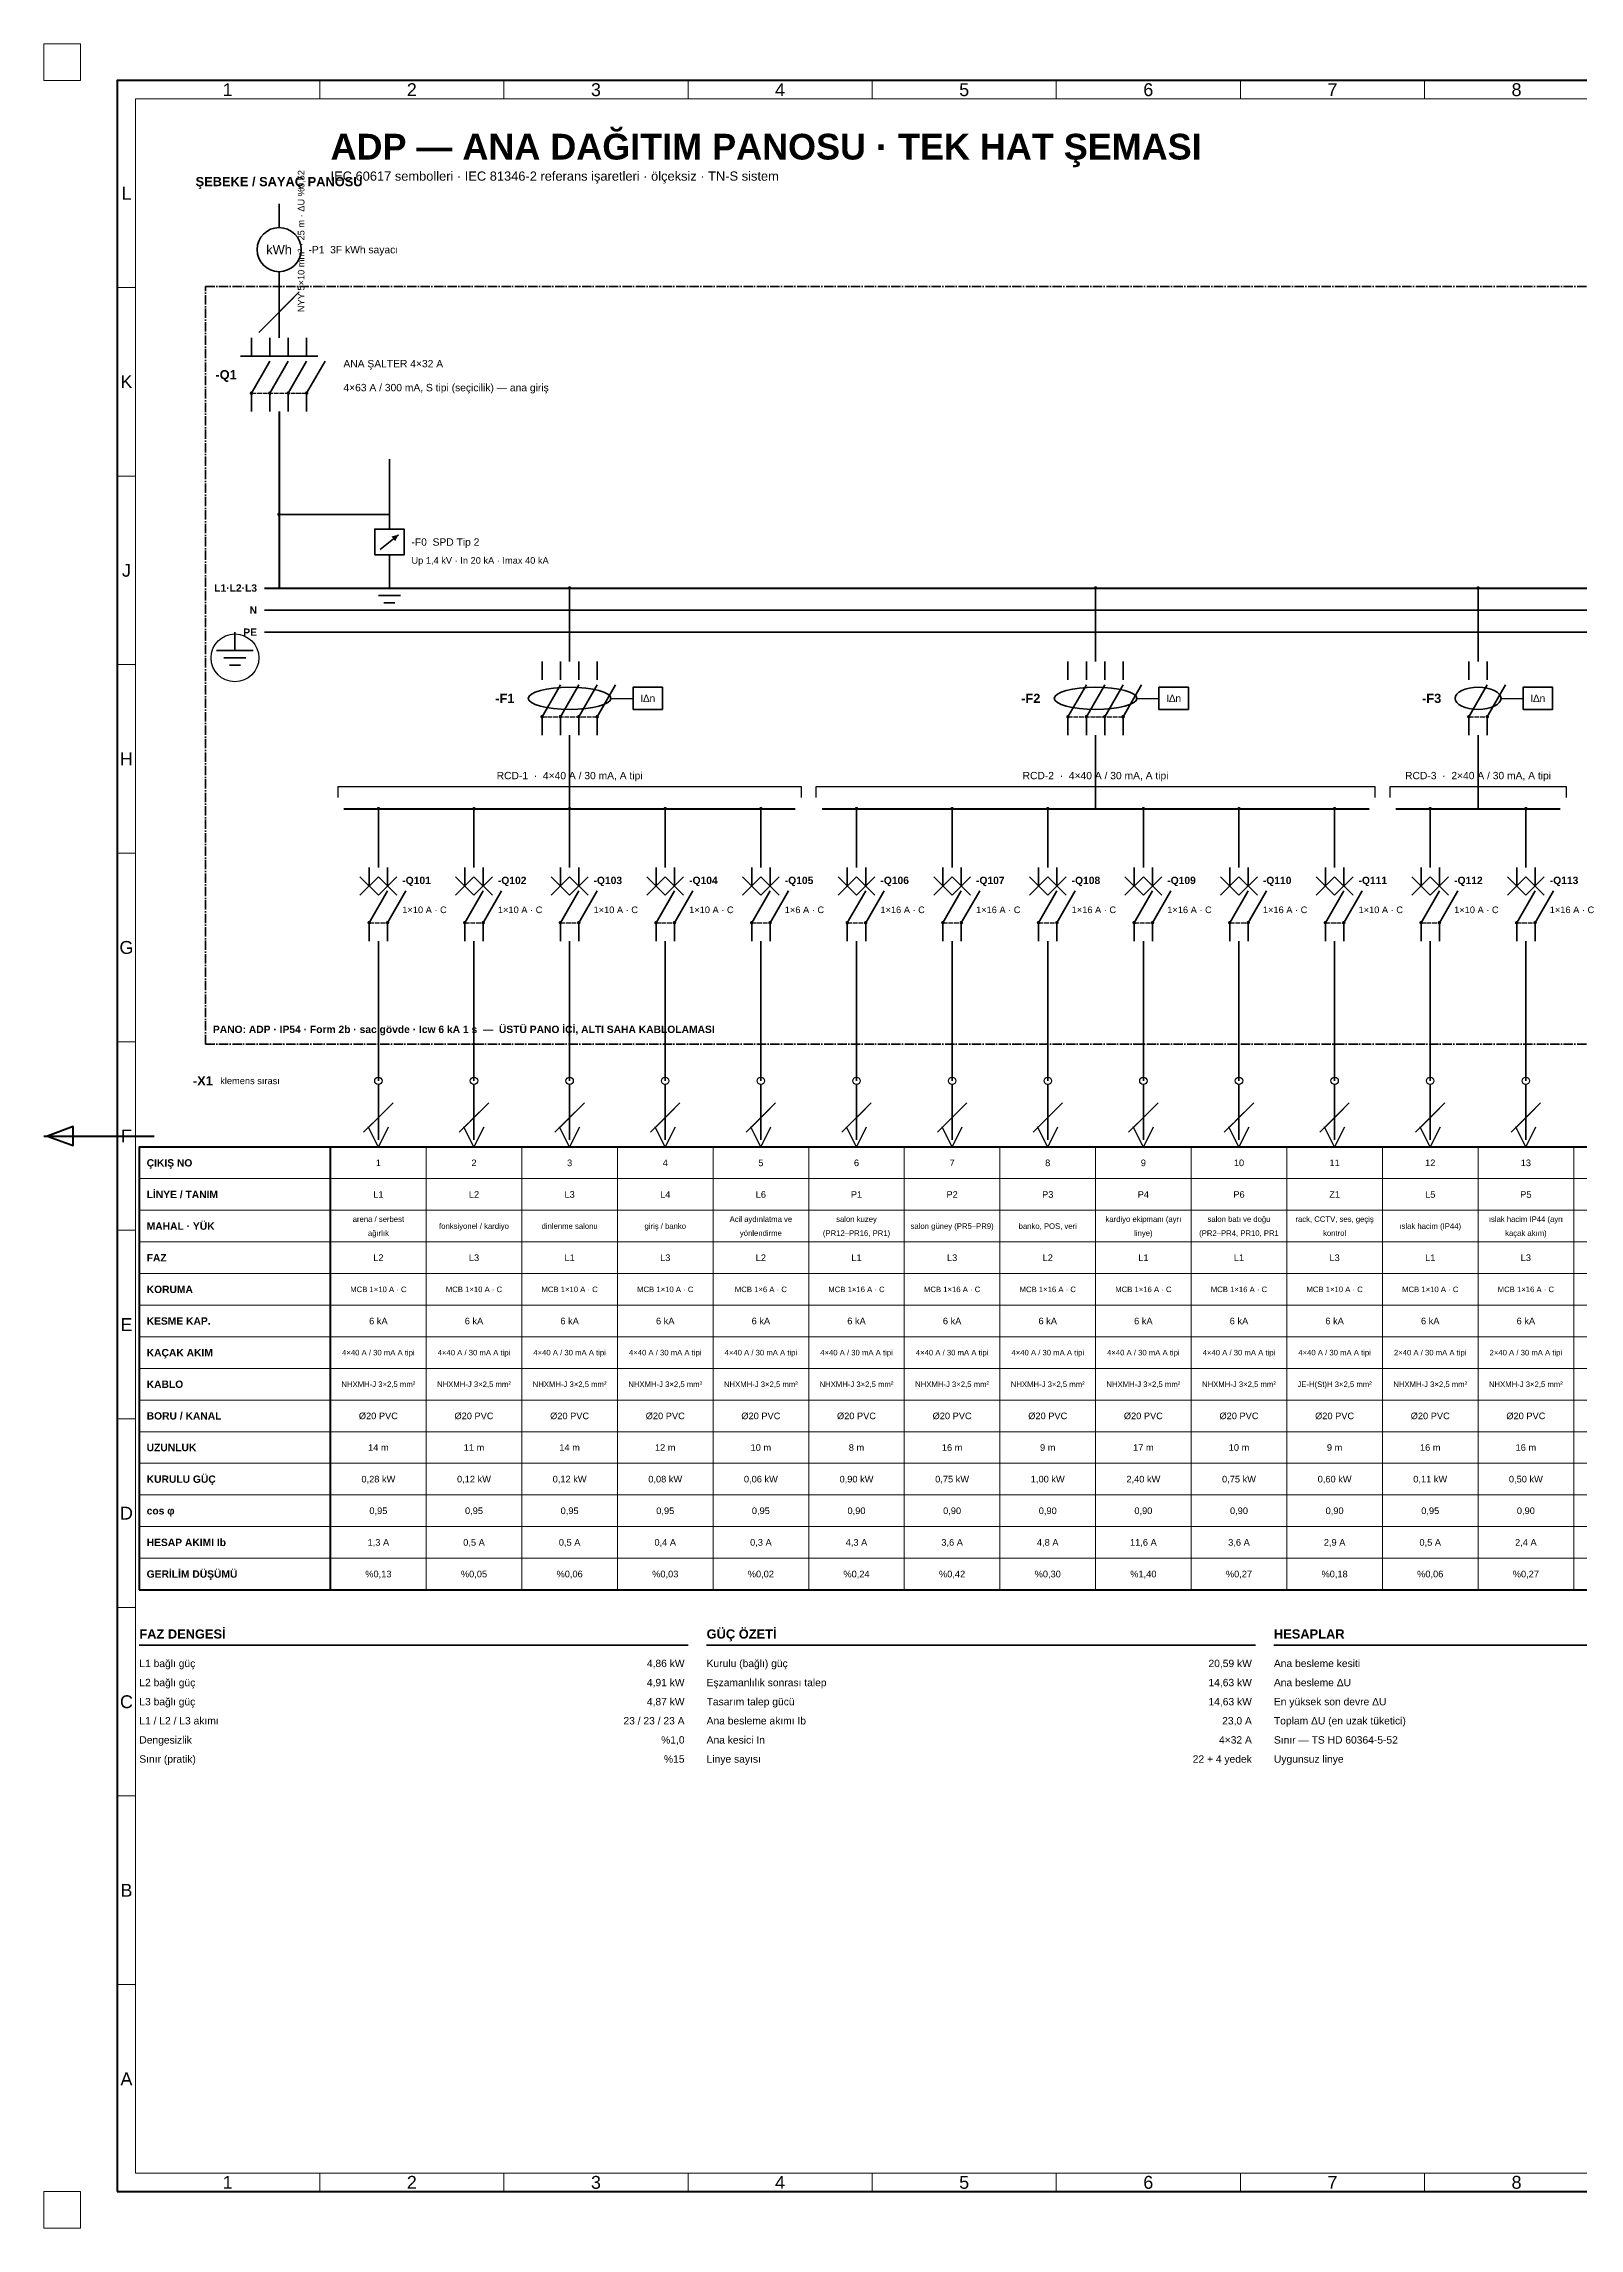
# Paper-space layout 'E-06 ADP TEK HAT ŞEMASI' of a CAD drawing. Header units: millimetres. Extents: x 0 to 841, y 0 to 594.
# Drawn here: x 0 to 418, y 0 to 594 of the extents above; entities that cross this region are included whole.
import ezdxf
from ezdxf.enums import TextEntityAlignment as Align

# ---------------------------------------------------------------- set-up
doc = ezdxf.new("R2010")
doc.units = ezdxf.units.MM
doc.linetypes.add('DASHDOT', pattern=[3.556, 2.54, -0.508, 0, -0.508])
doc.linetypes.add('DASHED', pattern=[1.524, 1.27, -0.254])
for name, color, linetype, lineweight in [('E-TEKHAT-BARA', 7, 'Continuous', 70), ('E-TEKHAT-GRUP', 8, 'Continuous', 25), ('E-TEKHAT-SEMBOL', 7, 'Continuous', 35), ('E-TEKHAT-SINIR', 8, 'DASHDOT', 35), ('E-TEKHAT-TABLO', 7, 'Continuous', 18), ('E-TEKHAT-TEL', 7, 'Continuous', 35), ('E-TEKHAT-YAZI', 7, 'Continuous', 18), ('G-CERCEVE', 7, 'Continuous', 70), ('G-PAFTA-ZON', 8, 'Continuous', 13)]:
    doc.layers.add(name, color=color, linetype=linetype, lineweight=lineweight)
doc.styles.add('GYM', font='arial.ttf')
doc.styles.add('GYM-B', font='arialbd.ttf')

psp = doc.layouts.new('E-06 ADP TEK HAT ŞEMASI')

# ---------------------------------------------------------------- hatches: boundary and pattern name
at = {"layer": 'E-TEKHAT-BARA'}
h = psp.add_hatch(color=7, dxfattribs=at)
edge = h.paths.add_edge_path()
edge.add_arc((64, 466), 0.5, 0, 360)
h = psp.add_hatch(color=7, dxfattribs=at)
edge = h.paths.add_edge_path()
edge.add_arc((143, 446), 0.5, 0, 360)
h = psp.add_hatch(color=7, dxfattribs=at)
edge = h.paths.add_edge_path()
edge.add_arc((286, 446), 0.5, 0, 360)
h = psp.add_hatch(color=7, dxfattribs=at)
edge = h.paths.add_edge_path()
edge.add_arc((390, 446), 0.5, 0, 360)
h = psp.add_hatch(color=7, dxfattribs=at)
edge = h.paths.add_edge_path()
edge.add_arc((91, 386), 0.5, 0, 360)
h = psp.add_hatch(color=7, dxfattribs=at)
edge = h.paths.add_edge_path()
edge.add_arc((117, 386), 0.5, 0, 360)
h = psp.add_hatch(color=7, dxfattribs=at)
edge = h.paths.add_edge_path()
edge.add_arc((143, 386), 0.5, 0, 360)
h = psp.add_hatch(color=7, dxfattribs=at)
edge = h.paths.add_edge_path()
edge.add_arc((169, 386), 0.5, 0, 360)
h = psp.add_hatch(color=7, dxfattribs=at)
edge = h.paths.add_edge_path()
edge.add_arc((195, 386), 0.5, 0, 360)
h = psp.add_hatch(color=7, dxfattribs=at)
edge = h.paths.add_edge_path()
edge.add_arc((221, 386), 0.5, 0, 360)
h = psp.add_hatch(color=7, dxfattribs=at)
edge = h.paths.add_edge_path()
edge.add_arc((247, 386), 0.5, 0, 360)
h = psp.add_hatch(color=7, dxfattribs=at)
edge = h.paths.add_edge_path()
edge.add_arc((273, 386), 0.5, 0, 360)
h = psp.add_hatch(color=7, dxfattribs=at)
edge = h.paths.add_edge_path()
edge.add_arc((299, 386), 0.5, 0, 360)
h = psp.add_hatch(color=7, dxfattribs=at)
edge = h.paths.add_edge_path()
edge.add_arc((325, 386), 0.5, 0, 360)
h = psp.add_hatch(color=7, dxfattribs=at)
edge = h.paths.add_edge_path()
edge.add_arc((351, 386), 0.5, 0, 360)
h = psp.add_hatch(color=7, dxfattribs=at)
edge = h.paths.add_edge_path()
edge.add_arc((377, 386), 0.5, 0, 360)
h = psp.add_hatch(color=7, dxfattribs=at)
edge = h.paths.add_edge_path()
edge.add_arc((403, 386), 0.5, 0, 360)
at = {"layer": 'E-TEKHAT-SEMBOL'}
h = psp.add_hatch(color=7, dxfattribs=at)
edge = h.paths.add_edge_path()
edge.add_arc((56.5, 499), 0.5, 0, 360)
h = psp.add_hatch(color=7, dxfattribs=at)
edge = h.paths.add_edge_path()
edge.add_arc((61.5, 499), 0.5, 0, 360)
h = psp.add_hatch(color=7, dxfattribs=at)
edge = h.paths.add_edge_path()
edge.add_arc((66.5, 499), 0.5, 0, 360)
h = psp.add_hatch(color=7, dxfattribs=at)
edge = h.paths.add_edge_path()
edge.add_arc((71.5, 499), 0.5, 0, 360)
psp.add_hatch(color=7, dxfattribs=at).paths.add_polyline_path([(96.5, 460.5), (94.56, 460), (95.58, 458.72)])
h = psp.add_hatch(color=7, dxfattribs=at)
edge = h.paths.add_edge_path()
edge.add_arc((135.5, 411), 0.5, 0, 360)
h = psp.add_hatch(color=7, dxfattribs=at)
edge = h.paths.add_edge_path()
edge.add_arc((140.5, 411), 0.5, 0, 360)
h = psp.add_hatch(color=7, dxfattribs=at)
edge = h.paths.add_edge_path()
edge.add_arc((145.5, 411), 0.5, 0, 360)
h = psp.add_hatch(color=7, dxfattribs=at)
edge = h.paths.add_edge_path()
edge.add_arc((150.5, 411), 0.5, 0, 360)
h = psp.add_hatch(color=7, dxfattribs=at)
edge = h.paths.add_edge_path()
edge.add_arc((278.5, 411), 0.5, 0, 360)
h = psp.add_hatch(color=7, dxfattribs=at)
edge = h.paths.add_edge_path()
edge.add_arc((283.5, 411), 0.5, 0, 360)
h = psp.add_hatch(color=7, dxfattribs=at)
edge = h.paths.add_edge_path()
edge.add_arc((288.5, 411), 0.5, 0, 360)
h = psp.add_hatch(color=7, dxfattribs=at)
edge = h.paths.add_edge_path()
edge.add_arc((293.5, 411), 0.5, 0, 360)
h = psp.add_hatch(color=7, dxfattribs=at)
edge = h.paths.add_edge_path()
edge.add_arc((387.5, 411), 0.5, 0, 360)
h = psp.add_hatch(color=7, dxfattribs=at)
edge = h.paths.add_edge_path()
edge.add_arc((392.5, 411), 0.5, 0, 360)
h = psp.add_hatch(color=7, dxfattribs=at)
edge = h.paths.add_edge_path()
edge.add_arc((88.5, 355), 0.5, 0, 360)
h = psp.add_hatch(color=7, dxfattribs=at)
edge = h.paths.add_edge_path()
edge.add_arc((93.5, 355), 0.5, 0, 360)
h = psp.add_hatch(color=7, dxfattribs=at)
edge = h.paths.add_edge_path()
edge.add_arc((114.5, 355), 0.5, 0, 360)
h = psp.add_hatch(color=7, dxfattribs=at)
edge = h.paths.add_edge_path()
edge.add_arc((119.5, 355), 0.5, 0, 360)
h = psp.add_hatch(color=7, dxfattribs=at)
edge = h.paths.add_edge_path()
edge.add_arc((140.5, 355), 0.5, 0, 360)
h = psp.add_hatch(color=7, dxfattribs=at)
edge = h.paths.add_edge_path()
edge.add_arc((145.5, 355), 0.5, 0, 360)
h = psp.add_hatch(color=7, dxfattribs=at)
edge = h.paths.add_edge_path()
edge.add_arc((166.5, 355), 0.5, 0, 360)
h = psp.add_hatch(color=7, dxfattribs=at)
edge = h.paths.add_edge_path()
edge.add_arc((171.5, 355), 0.5, 0, 360)
h = psp.add_hatch(color=7, dxfattribs=at)
edge = h.paths.add_edge_path()
edge.add_arc((192.5, 355), 0.5, 0, 360)
h = psp.add_hatch(color=7, dxfattribs=at)
edge = h.paths.add_edge_path()
edge.add_arc((197.5, 355), 0.5, 0, 360)
h = psp.add_hatch(color=7, dxfattribs=at)
edge = h.paths.add_edge_path()
edge.add_arc((218.5, 355), 0.5, 0, 360)
h = psp.add_hatch(color=7, dxfattribs=at)
edge = h.paths.add_edge_path()
edge.add_arc((223.5, 355), 0.5, 0, 360)
h = psp.add_hatch(color=7, dxfattribs=at)
edge = h.paths.add_edge_path()
edge.add_arc((244.5, 355), 0.5, 0, 360)
h = psp.add_hatch(color=7, dxfattribs=at)
edge = h.paths.add_edge_path()
edge.add_arc((249.5, 355), 0.5, 0, 360)
h = psp.add_hatch(color=7, dxfattribs=at)
edge = h.paths.add_edge_path()
edge.add_arc((270.5, 355), 0.5, 0, 360)
h = psp.add_hatch(color=7, dxfattribs=at)
edge = h.paths.add_edge_path()
edge.add_arc((275.5, 355), 0.5, 0, 360)
h = psp.add_hatch(color=7, dxfattribs=at)
edge = h.paths.add_edge_path()
edge.add_arc((296.5, 355), 0.5, 0, 360)
h = psp.add_hatch(color=7, dxfattribs=at)
edge = h.paths.add_edge_path()
edge.add_arc((301.5, 355), 0.5, 0, 360)
h = psp.add_hatch(color=7, dxfattribs=at)
edge = h.paths.add_edge_path()
edge.add_arc((322.5, 355), 0.5, 0, 360)
h = psp.add_hatch(color=7, dxfattribs=at)
edge = h.paths.add_edge_path()
edge.add_arc((327.5, 355), 0.5, 0, 360)
h = psp.add_hatch(color=7, dxfattribs=at)
edge = h.paths.add_edge_path()
edge.add_arc((348.5, 355), 0.5, 0, 360)
h = psp.add_hatch(color=7, dxfattribs=at)
edge = h.paths.add_edge_path()
edge.add_arc((353.5, 355), 0.5, 0, 360)
h = psp.add_hatch(color=7, dxfattribs=at)
edge = h.paths.add_edge_path()
edge.add_arc((374.5, 355), 0.5, 0, 360)
h = psp.add_hatch(color=7, dxfattribs=at)
edge = h.paths.add_edge_path()
edge.add_arc((379.5, 355), 0.5, 0, 360)
h = psp.add_hatch(color=7, dxfattribs=at)
edge = h.paths.add_edge_path()
edge.add_arc((400.5, 355), 0.5, 0, 360)
h = psp.add_hatch(color=7, dxfattribs=at)
edge = h.paths.add_edge_path()
edge.add_arc((405.5, 355), 0.5, 0, 360)

# ---------------------------------------------------------------- linework, layer by layer
at = {"layer": 'E-TEKHAT-BARA', "lineweight": 70}
psp.add_lwpolyline([(60, 446), (764, 446)], dxfattribs=at)
at = {"layer": 'E-TEKHAT-BARA', "lineweight": 35}
for points in [[(60, 440), (764, 440)], [(60, 434), (764, 434)]]:
    psp.add_lwpolyline(points, dxfattribs=at)
at = {"layer": 'E-TEKHAT-BARA', "lineweight": 50}
for points in [[(81.64, 386), (204.36, 386)], [(211.64, 386), (360.36, 386)], [(367.64, 386), (412.36, 386)]]:
    psp.add_lwpolyline(points, dxfattribs=at)
at = {"layer": 'E-TEKHAT-GRUP', "lineweight": 25}
for points in [[(80.08, 389), (80.08, 392), (205.92, 392), (205.92, 389)], [(210.08, 389), (210.08, 392), (361.92, 392), (361.92, 389)], [(366.08, 389), (366.08, 392), (413.92, 392), (413.92, 389)]]:
    psp.add_lwpolyline(points, dxfattribs=at)
at = {"layer": 'E-TEKHAT-SEMBOL', "lineweight": 25}
for p, q in [((61.5, 518.5), (66.5, 523.5)), ((63, 520), (68, 525)), ((64.5, 521.5), (69.5, 526.5)), ((58.5, 515.5), (63.5, 520.5)), ((60, 517), (65, 522)), ((154.25, 416), (160.25, 416)), ((297.25, 416), (303.25, 416)), ((396.25, 416), (402.25, 416)), ((87, 298), (92, 303)), ((88.5, 299.5), (93.5, 304.5)), ((90, 301), (95, 306)), ((113, 298), (118, 303)), ((114.5, 299.5), (119.5, 304.5)), ((116, 301), (121, 306)), ((139, 298), (144, 303)), ((140.5, 299.5), (145.5, 304.5)), ((142, 301), (147, 306)), ((165, 298), (170, 303)), ((166.5, 299.5), (171.5, 304.5)), ((168, 301), (173, 306)), ((191, 298), (196, 303)), ((192.5, 299.5), (197.5, 304.5)), ((194, 301), (199, 306)), ((217, 298), (222, 303)), ((218.5, 299.5), (223.5, 304.5)), ((220, 301), (225, 306)), ((243, 298), (248, 303)), ((244.5, 299.5), (249.5, 304.5)), ((246, 301), (251, 306)), ((269, 298), (274, 303)), ((270.5, 299.5), (275.5, 304.5)), ((272, 301), (277, 306)), ((295, 298), (300, 303)), ((296.5, 299.5), (301.5, 304.5)), ((298, 301), (303, 306)), ((321, 298), (326, 303)), ((322.5, 299.5), (327.5, 304.5)), ((324, 301), (329, 306)), ((347, 298), (352, 303)), ((348.5, 299.5), (353.5, 304.5)), ((350, 301), (355, 306)), ((373, 298), (378, 303)), ((374.5, 299.5), (379.5, 304.5)), ((376, 301), (381, 306)), ((399, 298), (404, 303)), ((400.5, 299.5), (405.5, 304.5)), ((402, 301), (407, 306)), ((91, 294), (88.25, 299.5)), ((91, 294), (93.75, 299.5)), ((117, 294), (114.25, 299.5)), ((117, 294), (119.75, 299.5)), ((143, 294), (140.25, 299.5)), ((143, 294), (145.75, 299.5)), ((169, 294), (166.25, 299.5)), ((169, 294), (171.75, 299.5)), ((195, 294), (192.25, 299.5)), ((195, 294), (197.75, 299.5)), ((221, 294), (218.25, 299.5)), ((221, 294), (223.75, 299.5)), ((247, 294), (244.25, 299.5)), ((247, 294), (249.75, 299.5)), ((273, 294), (270.25, 299.5)), ((273, 294), (275.75, 299.5)), ((299, 294), (296.25, 299.5)), ((299, 294), (301.75, 299.5)), ((325, 294), (322.25, 299.5)), ((325, 294), (327.75, 299.5)), ((351, 294), (348.25, 299.5)), ((351, 294), (353.75, 299.5)), ((377, 294), (374.25, 299.5)), ((377, 294), (379.75, 299.5)), ((403, 294), (400.25, 299.5)), ((403, 294), (405.75, 299.5))]:
    psp.add_line(p, q, dxfattribs=at)
at = {"layer": 'E-TEKHAT-SEMBOL', "lineweight": 35}
for p, q in [((56.5, 509), (56.5, 514)), ((61.5, 509), (61.5, 514)), ((66.5, 509), (66.5, 514)), ((71.5, 509), (71.5, 514)), ((53.5, 509), (59.5, 509)), ((56.5, 499), (61.5, 507.66)), ((58.5, 509), (64.5, 509)), ((61.5, 499), (66.5, 507.66)), ((63.5, 509), (69.5, 509)), ((66.5, 499), (71.5, 507.66)), ((68.5, 509), (74.5, 509)), ((71.5, 499), (76.5, 507.66)), ((56.5, 494), (56.5, 499)), ((61.5, 494), (61.5, 499)), ((66.5, 494), (66.5, 499)), ((71.5, 494), (71.5, 499)), ((91.5, 456.5), (96.5, 460.5)), ((89, 446), (99, 446)), ((91, 444), (97, 444)), ((92.5, 442), (95.5, 442)), ((47, 429), (57, 429)), ((49, 427), (55, 427)), ((50.5, 425), (53.5, 425)), ((135.5, 421), (135.5, 426)), ((140.5, 421), (140.5, 426)), ((145.5, 421), (145.5, 426)), ((150.5, 421), (150.5, 426)), ((278.5, 421), (278.5, 426)), ((283.5, 421), (283.5, 426)), ((288.5, 421), (288.5, 426)), ((293.5, 421), (293.5, 426)), ((387.5, 421), (387.5, 426)), ((392.5, 421), (392.5, 426)), ((135.5, 411), (140.5, 419.66)), ((140.5, 411), (145.5, 419.66)), ((145.5, 411), (150.5, 419.66)), ((150.5, 411), (155.5, 419.66)), ((278.5, 411), (283.5, 419.66)), ((283.5, 411), (288.5, 419.66)), ((288.5, 411), (293.5, 419.66)), ((293.5, 411), (298.5, 419.66)), ((387.5, 411), (392.5, 419.66)), ((392.5, 411), (397.5, 419.66)), ((135.5, 406), (135.5, 411)), ((140.5, 406), (140.5, 411)), ((145.5, 406), (145.5, 411)), ((150.5, 406), (150.5, 411)), ((278.5, 406), (278.5, 411)), ((283.5, 406), (283.5, 411)), ((288.5, 406), (288.5, 411)), ((293.5, 406), (293.5, 411)), ((387.5, 406), (387.5, 411)), ((392.5, 406), (392.5, 411)), ((88.5, 365), (88.5, 370)), ((93.5, 365), (93.5, 370)), ((114.5, 365), (114.5, 370)), ((119.5, 365), (119.5, 370)), ((140.5, 365), (140.5, 370)), ((145.5, 365), (145.5, 370)), ((166.5, 365), (166.5, 370)), ((171.5, 365), (171.5, 370)), ((192.5, 365), (192.5, 370)), ((197.5, 365), (197.5, 370)), ((218.5, 365), (218.5, 370)), ((223.5, 365), (223.5, 370)), ((244.5, 365), (244.5, 370)), ((249.5, 365), (249.5, 370)), ((270.5, 365), (270.5, 370)), ((275.5, 365), (275.5, 370)), ((296.5, 365), (296.5, 370)), ((301.5, 365), (301.5, 370)), ((322.5, 365), (322.5, 370)), ((327.5, 365), (327.5, 370)), ((348.5, 365), (348.5, 370)), ((353.5, 365), (353.5, 370)), ((374.5, 365), (374.5, 370)), ((379.5, 365), (379.5, 370)), ((400.5, 365), (400.5, 370)), ((405.5, 365), (405.5, 370)), ((86, 362.5), (91, 367.5)), ((86, 367.5), (91, 362.5)), ((88.5, 355), (93.5, 363.66)), ((91, 362.5), (96, 367.5)), ((91, 367.5), (96, 362.5)), ((93.5, 355), (98.5, 363.66)), ((112, 362.5), (117, 367.5)), ((112, 367.5), (117, 362.5)), ((114.5, 355), (119.5, 363.66)), ((117, 362.5), (122, 367.5)), ((117, 367.5), (122, 362.5)), ((119.5, 355), (124.5, 363.66)), ((138, 362.5), (143, 367.5)), ((138, 367.5), (143, 362.5)), ((140.5, 355), (145.5, 363.66)), ((143, 362.5), (148, 367.5)), ((143, 367.5), (148, 362.5)), ((145.5, 355), (150.5, 363.66)), ((164, 362.5), (169, 367.5)), ((164, 367.5), (169, 362.5)), ((166.5, 355), (171.5, 363.66)), ((169, 362.5), (174, 367.5)), ((169, 367.5), (174, 362.5)), ((171.5, 355), (176.5, 363.66)), ((190, 362.5), (195, 367.5)), ((190, 367.5), (195, 362.5)), ((192.5, 355), (197.5, 363.66)), ((195, 362.5), (200, 367.5)), ((195, 367.5), (200, 362.5)), ((197.5, 355), (202.5, 363.66)), ((216, 362.5), (221, 367.5)), ((216, 367.5), (221, 362.5)), ((218.5, 355), (223.5, 363.66)), ((221, 362.5), (226, 367.5)), ((221, 367.5), (226, 362.5)), ((223.5, 355), (228.5, 363.66)), ((242, 362.5), (247, 367.5)), ((242, 367.5), (247, 362.5)), ((244.5, 355), (249.5, 363.66)), ((247, 362.5), (252, 367.5)), ((247, 367.5), (252, 362.5)), ((249.5, 355), (254.5, 363.66)), ((268, 362.5), (273, 367.5)), ((268, 367.5), (273, 362.5)), ((270.5, 355), (275.5, 363.66)), ((273, 362.5), (278, 367.5)), ((273, 367.5), (278, 362.5)), ((275.5, 355), (280.5, 363.66)), ((294, 362.5), (299, 367.5)), ((294, 367.5), (299, 362.5)), ((296.5, 355), (301.5, 363.66)), ((299, 362.5), (304, 367.5)), ((299, 367.5), (304, 362.5)), ((301.5, 355), (306.5, 363.66)), ((320, 362.5), (325, 367.5)), ((320, 367.5), (325, 362.5)), ((322.5, 355), (327.5, 363.66)), ((325, 362.5), (330, 367.5)), ((325, 367.5), (330, 362.5)), ((327.5, 355), (332.5, 363.66)), ((346, 362.5), (351, 367.5)), ((346, 367.5), (351, 362.5)), ((348.5, 355), (353.5, 363.66)), ((351, 362.5), (356, 367.5)), ((351, 367.5), (356, 362.5)), ((353.5, 355), (358.5, 363.66)), ((372, 362.5), (377, 367.5)), ((372, 367.5), (377, 362.5)), ((374.5, 355), (379.5, 363.66)), ((377, 362.5), (382, 367.5)), ((377, 367.5), (382, 362.5)), ((379.5, 355), (384.5, 363.66)), ((398, 362.5), (403, 367.5)), ((398, 367.5), (403, 362.5)), ((400.5, 355), (405.5, 363.66)), ((403, 362.5), (408, 367.5)), ((403, 367.5), (408, 362.5)), ((405.5, 355), (410.5, 363.66)), ((88.5, 350), (88.5, 355)), ((93.5, 350), (93.5, 355)), ((114.5, 350), (114.5, 355)), ((119.5, 350), (119.5, 355)), ((140.5, 350), (140.5, 355)), ((145.5, 350), (145.5, 355)), ((166.5, 350), (166.5, 355)), ((171.5, 350), (171.5, 355)), ((192.5, 350), (192.5, 355)), ((197.5, 350), (197.5, 355)), ((218.5, 350), (218.5, 355)), ((223.5, 350), (223.5, 355)), ((244.5, 350), (244.5, 355)), ((249.5, 350), (249.5, 355)), ((270.5, 350), (270.5, 355)), ((275.5, 350), (275.5, 355)), ((296.5, 350), (296.5, 355)), ((301.5, 350), (301.5, 355)), ((322.5, 350), (322.5, 355)), ((327.5, 350), (327.5, 355)), ((348.5, 350), (348.5, 355)), ((353.5, 350), (353.5, 355)), ((374.5, 350), (374.5, 355)), ((379.5, 350), (379.5, 355)), ((400.5, 350), (400.5, 355)), ((405.5, 350), (405.5, 355))]:
    psp.add_line(p, q, dxfattribs=at)
at = {"layer": 'E-TEKHAT-SEMBOL', "linetype": 'DASHED', "lineweight": 25}
for points in [[(56.5, 499), (71.5, 499)], [(135.5, 411), (150.5, 411)], [(278.5, 411), (293.5, 411)], [(387.5, 411), (392.5, 411)], [(88.5, 355), (93.5, 355)], [(114.5, 355), (119.5, 355)], [(140.5, 355), (145.5, 355)], [(166.5, 355), (171.5, 355)], [(192.5, 355), (197.5, 355)], [(218.5, 355), (223.5, 355)], [(244.5, 355), (249.5, 355)], [(270.5, 355), (275.5, 355)], [(296.5, 355), (301.5, 355)], [(322.5, 355), (327.5, 355)], [(348.5, 355), (353.5, 355)], [(374.5, 355), (379.5, 355)], [(400.5, 355), (405.5, 355)]]:
    psp.add_lwpolyline(points, dxfattribs=at)
at = {"layer": 'E-TEKHAT-SEMBOL', "lineweight": 35}
for points in [[(90, 455), (98, 455), (98, 462), (90, 462)], [(160.25, 413), (168.25, 413), (168.25, 419), (160.25, 419)], [(303.25, 413), (311.25, 413), (311.25, 419), (303.25, 419)], [(402.25, 413), (410.25, 413), (410.25, 419), (402.25, 419)]]:
    psp.add_lwpolyline(points, close=True, dxfattribs=at)
psp.add_circle((64, 538), 6, dxfattribs=at)
at = {"layer": 'E-TEKHAT-SEMBOL', "lineweight": 25}
for centre, radius in [((52, 427), 6.5), ((91, 312), 1), ((117, 312), 1), ((143, 312), 1), ((169, 312), 1), ((195, 312), 1), ((221, 312), 1), ((247, 312), 1), ((273, 312), 1), ((299, 312), 1), ((325, 312), 1), ((351, 312), 1), ((377, 312), 1), ((403, 312), 1)]:
    psp.add_circle(centre, radius, dxfattribs=at)
at = {"layer": 'E-TEKHAT-SEMBOL', "lineweight": 35}
for centre, major_axis, ratio in [((143, 416), (11.25, 0), 0.266667), ((286, 416), (11.25, 0), 0.266667), ((390, 416), (6.25, 0), 0.48)]:
    psp.add_ellipse(centre, major_axis=major_axis, ratio=ratio, dxfattribs=at)
at = {"layer": 'E-TEKHAT-SINIR', "linetype": 'DASHDOT', "lineweight": 35}
for points in [[(44, 322), (44, 528), (770, 528), (770, 322)], [(44, 322), (770, 322)]]:
    psp.add_lwpolyline(points, dxfattribs=at)
at = {"layer": 'E-TEKHAT-TABLO', "lineweight": 50}
psp.add_lwpolyline([(26, 173.6), (754, 173.6), (754, 294), (26, 294)], close=True, dxfattribs=at)
at = {"layer": 'E-TEKHAT-TABLO', "lineweight": 18}
for points in [[(26, 294), (754, 294)], [(104, 173.6), (104, 294)], [(130, 173.6), (130, 294)], [(156, 173.6), (156, 294)], [(182, 173.6), (182, 294)], [(208, 173.6), (208, 294)], [(234, 173.6), (234, 294)], [(260, 173.6), (260, 294)], [(286, 173.6), (286, 294)], [(312, 173.6), (312, 294)], [(338, 173.6), (338, 294)], [(364, 173.6), (364, 294)], [(390, 173.6), (390, 294)], [(416, 173.6), (416, 294)], [(26, 285.4), (754, 285.4)], [(26, 276.8), (754, 276.8)], [(26, 268.2), (754, 268.2)], [(26, 259.6), (754, 259.6)], [(26, 251), (754, 251)], [(26, 242.4), (754, 242.4)], [(26, 233.8), (754, 233.8)], [(26, 225.2), (754, 225.2)], [(26, 216.6), (754, 216.6)], [(26, 208), (754, 208)], [(26, 199.4), (754, 199.4)], [(26, 190.8), (754, 190.8)], [(26, 182.2), (754, 182.2)], [(26, 173.6), (754, 173.6)]]:
    psp.add_lwpolyline(points, dxfattribs=at)
at = {"layer": 'E-TEKHAT-TABLO', "lineweight": 50}
psp.add_lwpolyline([(78, 173.6), (78, 294)], dxfattribs=at)
at = {"layer": 'E-TEKHAT-TABLO', "lineweight": 35}
for points in [[(26, 158.6), (175.25, 158.6)], [(180.25, 158.6), (329.5, 158.6)], [(334.5, 158.6), (483.75, 158.6)]]:
    psp.add_lwpolyline(points, dxfattribs=at)
at = {"layer": 'E-TEKHAT-TEL', "lineweight": 35}
for p, q in [((64, 550.5), (64, 548)), ((64, 544), (64, 548)), ((64, 528), (64, 532)), ((64, 528), (64, 514)), ((94, 466), (94, 481)), ((64, 466), (94, 466)), ((94, 462), (94, 466)), ((94, 451), (94, 455)), ((94, 451), (94, 446)), ((143, 446), (143, 426)), ((286, 446), (286, 426)), ((390, 446), (390, 426)), ((52, 434), (52, 429)), ((143, 406), (143, 386)), ((286, 406), (286, 386)), ((390, 406), (390, 386)), ((91, 386), (91, 370)), ((117, 386), (117, 370)), ((143, 386), (143, 370)), ((169, 386), (169, 370)), ((195, 386), (195, 370)), ((221, 386), (221, 370)), ((247, 386), (247, 370)), ((273, 386), (273, 370)), ((299, 386), (299, 370)), ((325, 386), (325, 370)), ((351, 386), (351, 370)), ((377, 386), (377, 370)), ((403, 386), (403, 370)), ((91, 350), (91, 312)), ((117, 350), (117, 312)), ((143, 350), (143, 312)), ((169, 350), (169, 312)), ((195, 350), (195, 312)), ((221, 350), (221, 312)), ((247, 350), (247, 312)), ((273, 350), (273, 312)), ((299, 350), (299, 312)), ((325, 350), (325, 312)), ((351, 350), (351, 312)), ((377, 350), (377, 312)), ((403, 350), (403, 312)), ((91, 311), (91, 296)), ((117, 311), (117, 296)), ((143, 311), (143, 296)), ((169, 311), (169, 296)), ((195, 311), (195, 296)), ((221, 311), (221, 296)), ((247, 311), (247, 296)), ((273, 311), (273, 296)), ((299, 311), (299, 296)), ((325, 311), (325, 296)), ((351, 311), (351, 296)), ((377, 311), (377, 296)), ((403, 311), (403, 296))]:
    psp.add_line(p, q, dxfattribs=at)
at = {"layer": 'E-TEKHAT-TEL', "lineweight": 50}
psp.add_line((64, 494), (64, 446), dxfattribs=at)
at = {"layer": 'G-CERCEVE', "lineweight": 70}
psp.add_line((0, 297), (30, 297), dxfattribs=at)
at = {"layer": 'G-CERCEVE', "lineweight": 13}
for points in [[(0, 584), (10, 584), (10, 594), (0, 594)], [(0, 0), (10, 0), (10, 10), (0, 10)]]:
    psp.add_lwpolyline(points, close=True, dxfattribs=at)
at = {"layer": 'G-CERCEVE', "lineweight": 70}
for points in [[(20, 10), (831, 10), (831, 584), (20, 584)], [(1, 297), (8, 294.4), (8, 299.6)]]:
    psp.add_lwpolyline(points, close=True, dxfattribs=at)
at = {"layer": 'G-PAFTA-ZON', "lineweight": 13}
for p, q in [((75.06, 579), (75.06, 584)), ((125.12, 579), (125.12, 584)), ((175.19, 579), (175.19, 584)), ((225.25, 579), (225.25, 584)), ((275.31, 579), (275.31, 584)), ((325.38, 579), (325.38, 584)), ((375.44, 579), (375.44, 584)), ((20, 527.73), (25, 527.73)), ((20, 476.45), (25, 476.45)), ((20, 425.18), (25, 425.18)), ((20, 373.91), (25, 373.91)), ((20, 322.64), (25, 322.64)), ((20, 271.36), (25, 271.36)), ((20, 220.09), (25, 220.09)), ((20, 168.82), (25, 168.82)), ((20, 117.55), (25, 117.55)), ((20, 66.27), (25, 66.27)), ((75.06, 10), (75.06, 15)), ((125.12, 10), (125.12, 15)), ((175.19, 10), (175.19, 15)), ((225.25, 10), (225.25, 15)), ((275.31, 10), (275.31, 15)), ((325.38, 10), (325.38, 15)), ((375.44, 10), (375.44, 15))]:
    psp.add_line(p, q, dxfattribs=at)
psp.add_lwpolyline([(25, 15), (826, 15), (826, 579), (25, 579)], close=True, dxfattribs=at)

# ---------------------------------------------------------------- texts
at = {"layer": 'E-TEKHAT-GRUP', "style": 'GYM'}
for s, p in [('RCD-1  ·  4×40 A / 30 mA, A tipi', (143, 395)), ('RCD-2  ·  4×40 A / 30 mA, A tipi', (286, 395)), ('RCD-3  ·  2×40 A / 30 mA, A tipi', (390, 395))]:
    psp.add_text(s, height=2, dxfattribs=at).set_placement(p, align=Align.MIDDLE_CENTER)
at = {"layer": 'E-TEKHAT-SEMBOL', "style": 'GYM'}
for s, height, p in [('kWh', 2.5, (64, 538)), ('I∆n', 2, (164.25, 416)), ('I∆n', 2, (307.25, 416)), ('I∆n', 2, (406.25, 416))]:
    psp.add_text(s, height=height, dxfattribs=at).set_placement(p, align=Align.MIDDLE_CENTER)
at = {"layer": 'E-TEKHAT-TABLO'}
for s, style, p in [('ÇIKIŞ NO', 'GYM-B', (28, 289.7)), ('LİNYE / TANIM', 'GYM-B', (28, 281.1)), ('MAHAL · YÜK', 'GYM-B', (28, 272.5)), ('FAZ', 'GYM-B', (28, 263.9)), ('KORUMA', 'GYM-B', (28, 255.3)), ('KESME KAP.', 'GYM-B', (28, 246.7)), ('KAÇAK AKIM', 'GYM-B', (28, 238.1)), ('KABLO', 'GYM-B', (28, 229.5)), ('BORU / KANAL', 'GYM-B', (28, 220.9)), ('UZUNLUK', 'GYM-B', (28, 212.3)), ('KURULU GÜÇ', 'GYM-B', (28, 203.7)), ('cos φ', 'GYM-B', (28, 195.1)), ('HESAP AKIMI Ib', 'GYM-B', (28, 186.5)), ('GERİLİM DÜŞÜMÜ', 'GYM-B', (28, 177.9)), ('L1 bağlı güç', 'GYM', (26, 153.6)), ('Kurulu (bağlı) güç', 'GYM', (180.25, 153.6)), ('Ana besleme kesiti', 'GYM', (334.5, 153.6)), ('L2 bağlı güç', 'GYM', (26, 148.4)), ('Eşzamanlılık sonrası talep', 'GYM', (180.25, 148.4)), ('Ana besleme ΔU', 'GYM', (334.5, 148.4)), ('L3 bağlı güç', 'GYM', (26, 143.2)), ('Tasarım talep gücü', 'GYM', (180.25, 143.2)), ('En yüksek son devre ΔU', 'GYM', (334.5, 143.2)), ('L1 / L2 / L3 akımı', 'GYM', (26, 138)), ('Ana besleme akımı Ib', 'GYM', (180.25, 138)), ('Toplam ΔU (en uzak tüketici)', 'GYM', (334.5, 138)), ('Dengesizlik', 'GYM', (26, 132.8)), ('Ana kesici In', 'GYM', (180.25, 132.8)), ('Sınır — TS HD 60364-5-52', 'GYM', (334.5, 132.8)), ('Sınır (pratik)', 'GYM', (26, 127.6)), ('Linye sayısı', 'GYM', (180.25, 127.6)), ('Uygunsuz linye', 'GYM', (334.5, 127.6))]:
    psp.add_text(s, height=2, dxfattribs=dict(at, style=style)).set_placement(p, align=Align.MIDDLE_LEFT)
at = {"layer": 'E-TEKHAT-TABLO', "style": 'GYM'}
for s, height, p in [('1', 1.8, (91, 289.7)), ('2', 1.8, (117, 289.7)), ('3', 1.8, (143, 289.7)), ('4', 1.8, (169, 289.7)), ('5', 1.8, (195, 289.7)), ('6', 1.8, (221, 289.7)), ('7', 1.8, (247, 289.7)), ('8', 1.8, (273, 289.7)), ('9', 1.8, (299, 289.7)), ('10', 1.8, (325, 289.7)), ('11', 1.8, (351, 289.7)), ('12', 1.8, (377, 289.7)), ('13', 1.8, (403, 289.7)), ('L1', 1.8, (91, 281.1)), ('L2', 1.8, (117, 281.1)), ('L3', 1.8, (143, 281.1)), ('L4', 1.8, (169, 281.1)), ('L6', 1.8, (195, 281.1)), ('P1', 1.8, (221, 281.1)), ('P2', 1.8, (247, 281.1)), ('P3', 1.8, (273, 281.1)), ('P4', 1.8, (299, 281.1)), ('P6', 1.8, (325, 281.1)), ('Z1', 1.8, (351, 281.1)), ('L5', 1.8, (377, 281.1)), ('P5', 1.8, (403, 281.1)), ('arena / serbest', 1.5, (91, 274.4)), ('fonksiyonel / kardiyo', 1.5, (117, 272.5)), ('dinlenme salonu', 1.5, (143, 272.5)), ('giriş / banko', 1.5, (169, 272.5)), ('Acil aydınlatma ve', 1.5, (195, 274.4)), ('salon kuzey', 1.5, (221, 274.4)), ('salon güney (PR5–PR9)', 1.5, (247, 272.5)), ('banko, POS, veri', 1.5, (273, 272.5)), ('kardiyo ekipmanı (ayrı', 1.5, (299, 274.4)), ('salon batı ve doğu', 1.5, (325, 274.4)), ('rack, CCTV, ses, geçiş', 1.5, (351, 274.4)), ('ıslak hacim (IP44)', 1.5, (377, 272.5)), ('ıslak hacim IP44 (ayrı', 1.5, (403, 274.4)), ('ağırlık', 1.5, (91, 270.6)), ('yönlendirme', 1.5, (195, 270.6)), ('(PR12–PR16, PR1)', 1.5, (221, 270.6)), ('linye)', 1.5, (299, 270.6)), ('(PR2–PR4, PR10, PR1', 1.5, (325, 270.6)), ('kontrol', 1.5, (351, 270.6)), ('kaçak akım)', 1.5, (403, 270.6)), ('L2', 1.8, (91, 263.9)), ('L3', 1.8, (117, 263.9)), ('L1', 1.8, (143, 263.9)), ('L3', 1.8, (169, 263.9)), ('L2', 1.8, (195, 263.9)), ('L1', 1.8, (221, 263.9)), ('L3', 1.8, (247, 263.9)), ('L2', 1.8, (273, 263.9)), ('L1', 1.8, (299, 263.9)), ('L1', 1.8, (325, 263.9)), ('L3', 1.8, (351, 263.9)), ('L1', 1.8, (377, 263.9)), ('L3', 1.8, (403, 263.9)), ('MCB 1×10 A · C', 1.5, (91, 255.3)), ('MCB 1×10 A · C', 1.5, (117, 255.3)), ('MCB 1×10 A · C', 1.5, (143, 255.3)), ('MCB 1×10 A · C', 1.5, (169, 255.3)), ('MCB 1×6 A · C', 1.5, (195, 255.3)), ('MCB 1×16 A · C', 1.5, (221, 255.3)), ('MCB 1×16 A · C', 1.5, (247, 255.3)), ('MCB 1×16 A · C', 1.5, (273, 255.3)), ('MCB 1×16 A · C', 1.5, (299, 255.3)), ('MCB 1×16 A · C', 1.5, (325, 255.3)), ('MCB 1×10 A · C', 1.5, (351, 255.3)), ('MCB 1×10 A · C', 1.5, (377, 255.3)), ('MCB 1×16 A · C', 1.5, (403, 255.3)), ('6 kA', 1.8, (91, 246.7)), ('6 kA', 1.8, (117, 246.7)), ('6 kA', 1.8, (143, 246.7)), ('6 kA', 1.8, (169, 246.7)), ('6 kA', 1.8, (195, 246.7)), ('6 kA', 1.8, (221, 246.7)), ('6 kA', 1.8, (247, 246.7)), ('6 kA', 1.8, (273, 246.7)), ('6 kA', 1.8, (299, 246.7)), ('6 kA', 1.8, (325, 246.7)), ('6 kA', 1.8, (351, 246.7)), ('6 kA', 1.8, (377, 246.7)), ('6 kA', 1.8, (403, 246.7)), ('4×40 A / 30 mA A tipi', 1.5, (91, 238.1)), ('4×40 A / 30 mA A tipi', 1.5, (117, 238.1)), ('4×40 A / 30 mA A tipi', 1.5, (143, 238.1)), ('4×40 A / 30 mA A tipi', 1.5, (169, 238.1)), ('4×40 A / 30 mA A tipi', 1.5, (195, 238.1)), ('4×40 A / 30 mA A tipi', 1.5, (221, 238.1)), ('4×40 A / 30 mA A tipi', 1.5, (247, 238.1)), ('4×40 A / 30 mA A tipi', 1.5, (273, 238.1)), ('4×40 A / 30 mA A tipi', 1.5, (299, 238.1)), ('4×40 A / 30 mA A tipi', 1.5, (325, 238.1)), ('4×40 A / 30 mA A tipi', 1.5, (351, 238.1)), ('2×40 A / 30 mA A tipi', 1.5, (377, 238.1)), ('2×40 A / 30 mA A tipi', 1.5, (403, 238.1)), ('NHXMH-J 3×2,5 mm²', 1.5, (91, 229.5)), ('NHXMH-J 3×2,5 mm²', 1.5, (117, 229.5)), ('NHXMH-J 3×2,5 mm²', 1.5, (143, 229.5)), ('NHXMH-J 3×2,5 mm²', 1.5, (169, 229.5)), ('NHXMH-J 3×2,5 mm²', 1.5, (195, 229.5)), ('NHXMH-J 3×2,5 mm²', 1.5, (221, 229.5)), ('NHXMH-J 3×2,5 mm²', 1.5, (247, 229.5)), ('NHXMH-J 3×2,5 mm²', 1.5, (273, 229.5)), ('NHXMH-J 3×2,5 mm²', 1.5, (299, 229.5)), ('NHXMH-J 3×2,5 mm²', 1.5, (325, 229.5)), ('JE-H(St)H 3×2,5 mm²', 1.5, (351, 229.5)), ('NHXMH-J 3×2,5 mm²', 1.5, (377, 229.5)), ('NHXMH-J 3×2,5 mm²', 1.5, (403, 229.5)), ('Ø20 PVC', 1.8, (91, 220.9)), ('Ø20 PVC', 1.8, (117, 220.9)), ('Ø20 PVC', 1.8, (143, 220.9)), ('Ø20 PVC', 1.8, (169, 220.9)), ('Ø20 PVC', 1.8, (195, 220.9)), ('Ø20 PVC', 1.8, (221, 220.9)), ('Ø20 PVC', 1.8, (247, 220.9)), ('Ø20 PVC', 1.8, (273, 220.9)), ('Ø20 PVC', 1.8, (299, 220.9)), ('Ø20 PVC', 1.8, (325, 220.9)), ('Ø20 PVC', 1.8, (351, 220.9)), ('Ø20 PVC', 1.8, (377, 220.9)), ('Ø20 PVC', 1.8, (403, 220.9)), ('14 m', 1.8, (91, 212.3)), ('11 m', 1.8, (117, 212.3)), ('14 m', 1.8, (143, 212.3)), ('12 m', 1.8, (169, 212.3)), ('10 m', 1.8, (195, 212.3)), ('8 m', 1.8, (221, 212.3)), ('16 m', 1.8, (247, 212.3)), ('9 m', 1.8, (273, 212.3)), ('17 m', 1.8, (299, 212.3)), ('10 m', 1.8, (325, 212.3)), ('9 m', 1.8, (351, 212.3)), ('16 m', 1.8, (377, 212.3)), ('16 m', 1.8, (403, 212.3)), ('0,28 kW', 1.8, (91, 203.7)), ('0,12 kW', 1.8, (117, 203.7)), ('0,12 kW', 1.8, (143, 203.7)), ('0,08 kW', 1.8, (169, 203.7)), ('0,06 kW', 1.8, (195, 203.7)), ('0,90 kW', 1.8, (221, 203.7)), ('0,75 kW', 1.8, (247, 203.7)), ('1,00 kW', 1.8, (273, 203.7)), ('2,40 kW', 1.8, (299, 203.7)), ('0,75 kW', 1.8, (325, 203.7)), ('0,60 kW', 1.8, (351, 203.7)), ('0,11 kW', 1.8, (377, 203.7)), ('0,50 kW', 1.8, (403, 203.7)), ('0,95', 1.8, (91, 195.1)), ('0,95', 1.8, (117, 195.1)), ('0,95', 1.8, (143, 195.1)), ('0,95', 1.8, (169, 195.1)), ('0,95', 1.8, (195, 195.1)), ('0,90', 1.8, (221, 195.1)), ('0,90', 1.8, (247, 195.1)), ('0,90', 1.8, (273, 195.1)), ('0,90', 1.8, (299, 195.1)), ('0,90', 1.8, (325, 195.1)), ('0,90', 1.8, (351, 195.1)), ('0,95', 1.8, (377, 195.1)), ('0,90', 1.8, (403, 195.1)), ('1,3 A', 1.8, (91, 186.5)), ('0,5 A', 1.8, (117, 186.5)), ('0,5 A', 1.8, (143, 186.5)), ('0,4 A', 1.8, (169, 186.5)), ('0,3 A', 1.8, (195, 186.5)), ('4,3 A', 1.8, (221, 186.5)), ('3,6 A', 1.8, (247, 186.5)), ('4,8 A', 1.8, (273, 186.5)), ('11,6 A', 1.8, (299, 186.5)), ('3,6 A', 1.8, (325, 186.5)), ('2,9 A', 1.8, (351, 186.5)), ('0,5 A', 1.8, (377, 186.5)), ('2,4 A', 1.8, (403, 186.5)), ('%0,13', 1.8, (91, 177.9)), ('%0,05', 1.8, (117, 177.9)), ('%0,06', 1.8, (143, 177.9)), ('%0,03', 1.8, (169, 177.9)), ('%0,02', 1.8, (195, 177.9)), ('%0,24', 1.8, (221, 177.9)), ('%0,42', 1.8, (247, 177.9)), ('%0,30', 1.8, (273, 177.9)), ('%1,40', 1.8, (299, 177.9)), ('%0,27', 1.8, (325, 177.9)), ('%0,18', 1.8, (351, 177.9)), ('%0,06', 1.8, (377, 177.9)), ('%0,27', 1.8, (403, 177.9))]:
    psp.add_text(s, height=height, dxfattribs=at).set_placement(p, align=Align.MIDDLE_CENTER)
for s, p in [('4,86 kW', (174.25, 153.6)), ('20,59 kW', (328.5, 153.6)), ('4,91 kW', (174.25, 148.4)), ('14,63 kW', (328.5, 148.4)), ('4,87 kW', (174.25, 143.2)), ('14,63 kW', (328.5, 143.2)), ('23 / 23 / 23 A', (174.25, 138)), ('23,0 A', (328.5, 138)), ('%1,0', (174.25, 132.8)), ('4×32 A', (328.5, 132.8)), ('%15', (174.25, 127.6)), ('22 + 4 yedek', (328.5, 127.6))]:
    psp.add_text(s, height=2, dxfattribs=at).set_placement(p, align=Align.MIDDLE_RIGHT)
at = {"layer": 'E-TEKHAT-YAZI'}
for s, height, style, p in [('ADP — ANA DAĞITIM PANOSU · TEK HAT ŞEMASI', 7, 'GYM-B', (78, 566)), ('IEC 60617 sembolleri · IEC 81346-2 referans işaretleri · ölçeksiz · TN-S sistem', 2.5, 'GYM', (78, 558)), ('-P1  3F kWh sayacı', 2, 'GYM', (72, 538)), ('ANA ŞALTER 4×32 A', 2, 'GYM', (81.5, 507)), ('4×63 A / 300 mA, S tipi (seçicilik) — ana giriş', 2, 'GYM', (81.5, 500.5)), ('-F0  SPD Tip 2', 2, 'GYM', (100, 458.5)), ('Up 1,4 kV · In 20 kA · Imax 40 kA', 1.8, 'GYM', (100, 453.5)), ('-Q101', 2, 'GYM-B', (97.5, 366.5)), ('-Q102', 2, 'GYM-B', (123.5, 366.5)), ('-Q103', 2, 'GYM-B', (149.5, 366.5)), ('-Q104', 2, 'GYM-B', (175.5, 366.5)), ('-Q105', 2, 'GYM-B', (201.5, 366.5)), ('-Q106', 2, 'GYM-B', (227.5, 366.5)), ('-Q107', 2, 'GYM-B', (253.5, 366.5)), ('-Q108', 2, 'GYM-B', (279.5, 366.5)), ('-Q109', 2, 'GYM-B', (305.5, 366.5)), ('-Q110', 2, 'GYM-B', (331.5, 366.5)), ('-Q111', 2, 'GYM-B', (357.5, 366.5)), ('-Q112', 2, 'GYM-B', (383.5, 366.5)), ('-Q113', 2, 'GYM-B', (409.5, 366.5)), ('1×10 A · C', 1.8, 'GYM', (97.5, 358.5)), ('1×10 A · C', 1.8, 'GYM', (123.5, 358.5)), ('1×10 A · C', 1.8, 'GYM', (149.5, 358.5)), ('1×10 A · C', 1.8, 'GYM', (175.5, 358.5)), ('1×6 A · C', 1.8, 'GYM', (201.5, 358.5)), ('1×16 A · C', 1.8, 'GYM', (227.5, 358.5)), ('1×16 A · C', 1.8, 'GYM', (253.5, 358.5)), ('1×16 A · C', 1.8, 'GYM', (279.5, 358.5)), ('1×16 A · C', 1.8, 'GYM', (305.5, 358.5)), ('1×16 A · C', 1.8, 'GYM', (331.5, 358.5)), ('1×10 A · C', 1.8, 'GYM', (357.5, 358.5)), ('1×10 A · C', 1.8, 'GYM', (383.5, 358.5)), ('1×16 A · C', 1.8, 'GYM', (409.5, 358.5)), ('PANO: ADP · IP54 · Form 2b · sac gövde · Icw 6 kA 1 s  —  ÜSTÜ PANO İÇİ, ALTI SAHA KABLOLAMASI', 2, 'GYM-B', (46, 326)), ('klemens sırası', 1.8, 'GYM', (48, 312)), ('FAZ DENGESİ', 2.5, 'GYM-B', (26, 161.6)), ('GÜÇ ÖZETİ', 2.5, 'GYM-B', (180.25, 161.6)), ('HESAPLAR', 2.5, 'GYM-B', (334.5, 161.6))]:
    psp.add_text(s, height=height, dxfattribs=dict(at, style=style)).set_placement(p, align=Align.MIDDLE_LEFT)
at = {"layer": 'E-TEKHAT-YAZI', "style": 'GYM'}
psp.add_text('NYY 5×10 mm² · 25 m · ΔU %0,52', height=1.8, rotation=90, dxfattribs=at).set_placement((70, 521), align=Align.MIDDLE_LEFT)
at = {"layer": 'E-TEKHAT-YAZI', "style": 'GYM-B'}
psp.add_text('ŞEBEKE / SAYAÇ PANOSU', height=2.5, dxfattribs=at).set_placement((64, 556.5), align=Align.MIDDLE_CENTER)
for s, height, p in [('-Q1', 2.5, (52.5, 504)), ('L1·L2·L3', 2, (58, 446)), ('N', 2, (58, 440)), ('PE', 2, (58, 434)), ('-F1', 2.5, (128, 416)), ('-F2', 2.5, (271, 416)), ('-F3', 2.5, (380, 416)), ('-X1', 2.5, (46, 312))]:
    psp.add_text(s, height=height, dxfattribs=at).set_placement(p, align=Align.MIDDLE_RIGHT)
at = {"layer": 'G-PAFTA-ZON', "style": 'GYM'}
for s, p in [('1', (50.03, 581.5)), ('2', (100.09, 581.5)), ('3', (150.16, 581.5)), ('4', (200.22, 581.5)), ('5', (250.28, 581.5)), ('6', (300.34, 581.5)), ('7', (350.41, 581.5)), ('8', (400.47, 581.5)), ('L', (22.5, 553.36)), ('K', (22.5, 502.09)), ('J', (22.5, 450.82)), ('H', (22.5, 399.55)), ('G', (22.5, 348.27)), ('F', (22.5, 297)), ('E', (22.5, 245.73)), ('D', (22.5, 194.45)), ('C', (22.5, 143.18)), ('B', (22.5, 91.91)), ('A', (22.5, 40.64)), ('1', (50.03, 12.5)), ('2', (100.09, 12.5)), ('3', (150.16, 12.5)), ('4', (200.22, 12.5)), ('5', (250.28, 12.5)), ('6', (300.34, 12.5)), ('7', (350.41, 12.5)), ('8', (400.47, 12.5))]:
    psp.add_text(s, height=3.5, dxfattribs=at).set_placement(p, align=Align.MIDDLE_CENTER)

doc.saveas('drawing.dxf')
